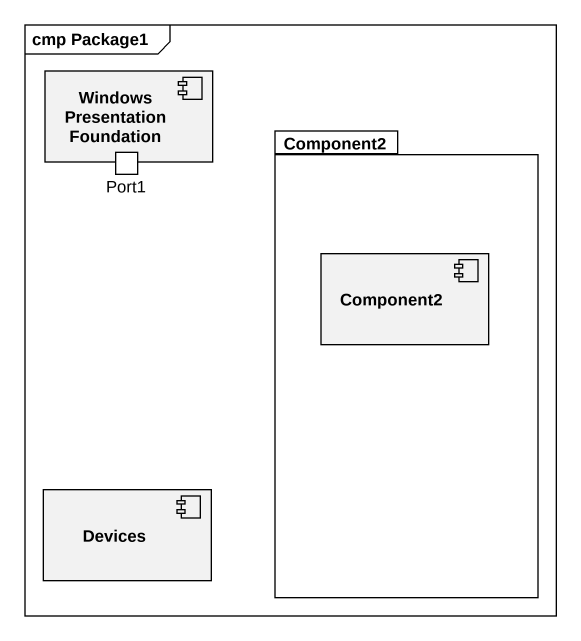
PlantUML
@startuml
mainframe cmp Package1
component "Windows Presentation Foundation" as Windows_Presentation {
  port Port1
}
package Component2 {
  component "Component2" as Component2_2
}
component Devices
@enduml
